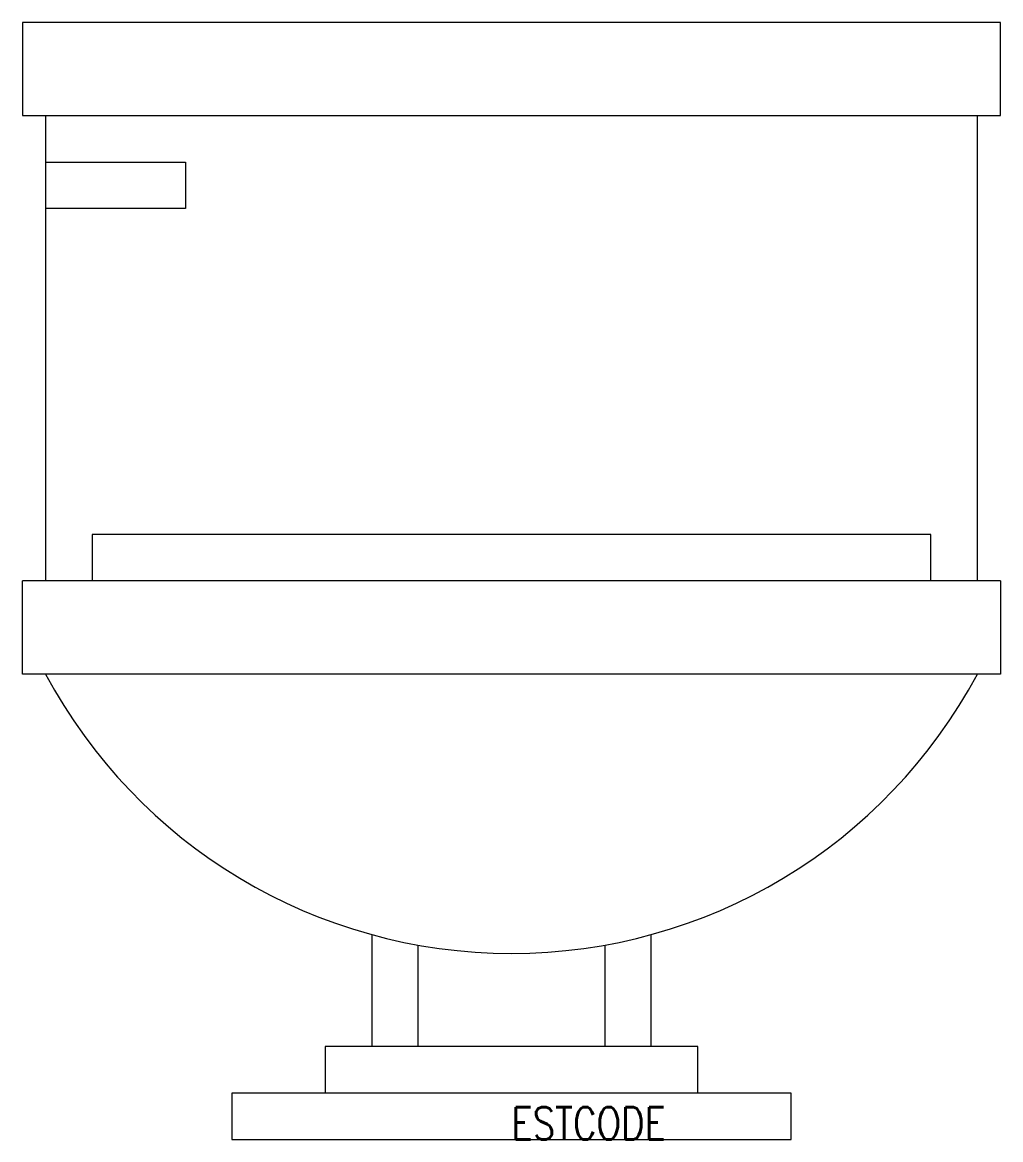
# Model space of a CAD drawing. Header units: millimetres. Extents: x 0 to 525, y 0 to 600.
import ezdxf

# ---------------------------------------------------------------- set-up
doc = ezdxf.new("R2010")
doc.units = ezdxf.units.MM
doc.layers.add('Furniture_家具立面', color=255, linetype='Continuous')
doc.styles.add('ATTR', font='romans.shx', dxfattribs={"width": 0.8, "height": 0.7})

msp = doc.modelspace()

# ---------------------------------------------------------------- linework, layer by layer
at = {"layer": 'Furniture_家具立面'}
for p, q in [((525, 600, 0), (0, 600, 0)), ((0, 600, 0), (0, 550, 0)), ((525, 550, 0), (525, 600, 0)), ((0, 550, 0), (525, 550, 0)), ((12.5, 550, 0), (12.5, 300, 0)), ((512.5, 300, 0), (512.5, 550, 0)), ((12.5, 525, 0), (87.5, 525, 0)), ((87.5, 525, 0), (87.5, 500, 0)), ((87.5, 500, 0), (12.5, 500, 0)), ((487.5, 325, 0), (37.5, 325, 0)), ((37.5, 325, 0), (37.5, 300, 0)), ((487.5, 300, 0), (487.5, 325, 0)), ((525, 300, 0), (0, 300, 0)), ((0, 250, 0), (0, 300, 0)), ((525, 300, 0), (525, 250, 0)), ((525, 250, 0), (0, 250, 0)), ((187.5, 110.16, 0), (187.5, 50, 0)), ((337.5, 50, 0), (337.5, 110.16, 0)), ((212.5, 50, 0), (212.5, 104.14, 0)), ((312.5, 104.14, 0), (312.5, 50, 0)), ((362.5, 50, 0), (162.5, 50, 0)), ((162.5, 50, 0), (162.5, 25, 0)), ((362.5, 25, 0), (362.5, 50, 0)), ((412.5, 25, 0), (112.5, 25, 0)), ((112.5, 25, 0), (112.5, 0, 0)), ((412.5, 0, 0), (412.5, 25, 0)), ((112.5, 0, 0), (412.5, 0, 0))]:
    msp.add_line(p, q, dxfattribs=at)
msp.add_arc((262.5, 383.33, 0), 283.33, 208.0725, 331.9275, dxfattribs=at)

# ---------------------------------------------------------------- texts
at = {"layer": 'Furniture_家具立面', "style": 'ATTR', "width": 0.8, "flags": 9}
msp.add_attdef('ESTCODE', (262.5, 0, 0), '', height=17.5, dxfattribs=at)

doc.saveas('drawing.dxf')
